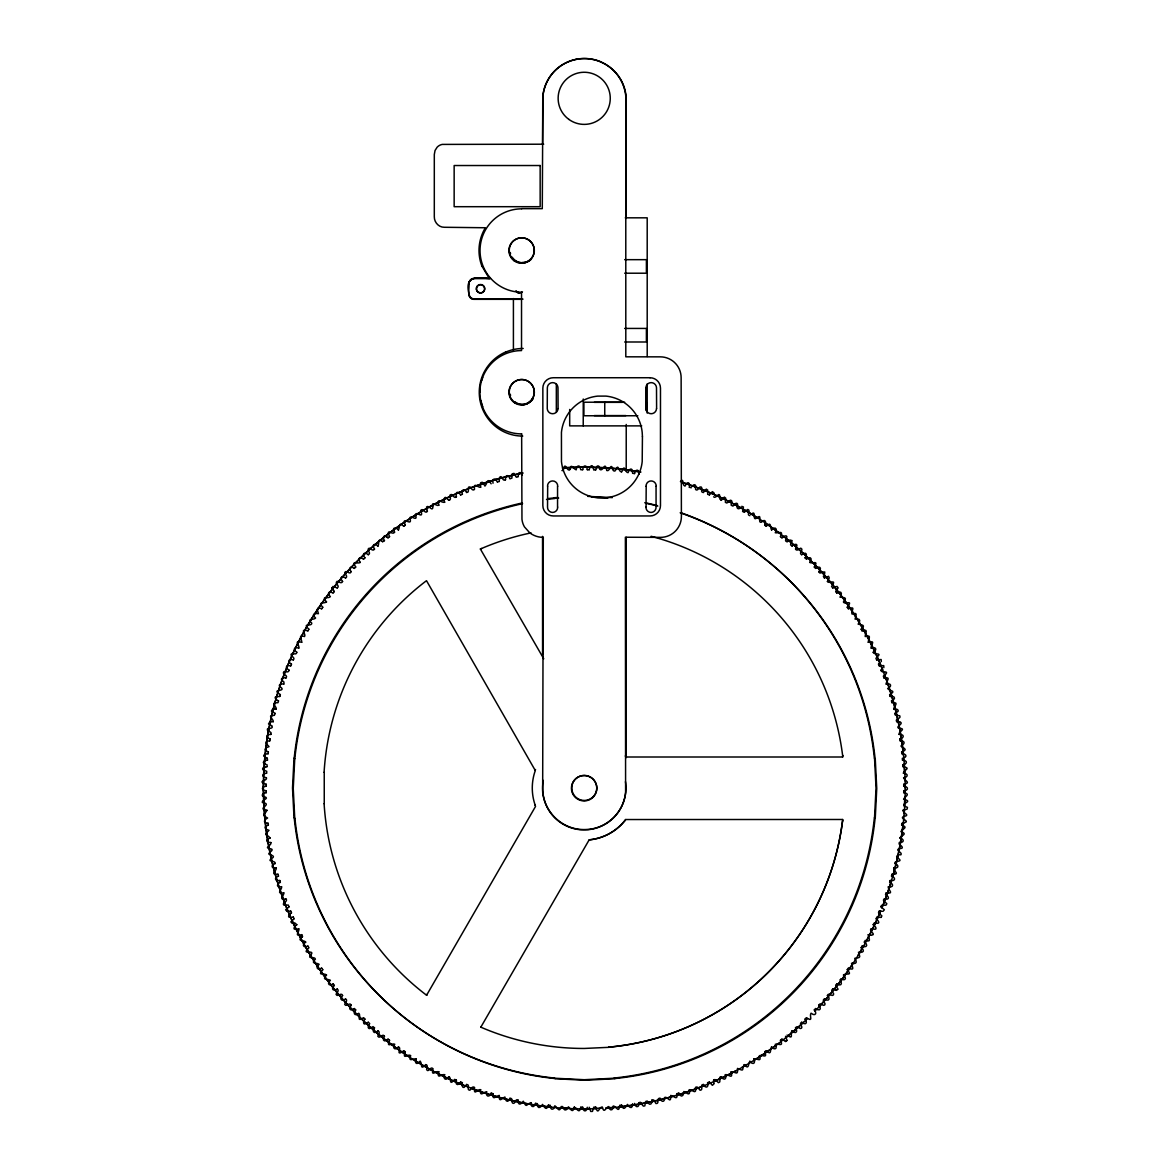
<?xml version="1.0" encoding="UTF-8"?>
<svg xmlns="http://www.w3.org/2000/svg" width="1170" height="1170" viewBox="0 0 1170 1170"><rect width="100%" height="100%" fill="white"/><g stroke="black" fill="none" stroke-linecap="round" stroke-linejoin="round"><path stroke-width="1.5" d="M626.199 757.663L626.213 537.308M626.213 471.027L626.228 424.447M626.242 218.424L626.257 100.196A41.359 41.359 0 0 0 619.091 76.884M542.587 144.232L542.748 100.152A41.447 41.447 0 0 1 546.024 83.933A41.769 41.769 0 0 1 561.117 65.608A41.535 41.535 0 0 1 584.43 58.5A41.769 41.769 0 0 1 600.693 61.761M543.289 537.396L542.661 792.485M547.677 486.281L547.531 507.122A5.119 5.119 0 0 0 552.562 512.431A5.119 5.119 0 0 0 557.666 507.122M646.045 507.122L646.191 486.281M903.737 790.788L903.723 792.675M266.263 786.167L266.277 784.295M493.009 483.239C491.824 478.267 495.685 477.36 497.367 481.952M676.991 1093.731C677.766 1101.233 673.993 1095.88 670.776 1095.471M695.58 486.778L695.521 488.665M695.565 487.422C696.72 484.322 693.24 483.736 692.318 486.457M480.636 1089.723C479.612 1097.577 483.517 1091.917 486.778 1091.712C485.404 1096.787 489.426 1097.723 491.137 1093.16M689.364 487.247C690.534 483.883 687.96 480.446 686.015 484.497M324.236 772.288L324.251 803.702M266.438 777.787C267.667 780.829 258.482 780.756 263.513 783.3M499.254 481.426L499.429 478.135M670.746 1095.544C670.951 1105.167 667.543 1095.544 664.443 1097.592C665.189 1102.315 661.43 1102.696 660.055 1098.323M707.865 490.245L706.3 489.104L703.389 492.468M474.508 1087.53C473.762 1096.626 477.038 1088.934 480.607 1089.65M266.614 773.165L266.716 771.293L264.391 770.357M263.338 787.966L263.791 778.84M263.981 775.198L264.903 756.975C261.363 755.308 265.985 753.758 268.091 753.758M294.021 758.131L292.515 787.966L294.021 817.786M294.752 758.643L293.246 788.478L294.752 818.313M874.531 817.786L876.037 787.966L874.531 758.131M875.248 818.313L876.754 788.478L875.248 758.643M903.927 813.486L904.103 809.83M907.101 809.172L907.452 807.373L904.439 806.13L904.746 797.077M505.528 479.744C504.738 474.932 508.394 473.952 509.945 478.632M713.919 492.804L712.369 491.649L709.517 494.822M266.994 766.672L267.14 764.8M903.006 810.283C902.538 813.135 911.006 815.212 903.898 816.411C898.165 818.444 911.415 821.238 904.088 822.729M499.458 477.696C501.886 473.645 502.398 482.245 505.513 479.802M707.704 492.804L707.645 493.623M713.875 493.462L713.802 494.325M462.399 1082.776C461.331 1085.687 463.057 1089.855 465.455 1085.877M842.619 757.048L842.751 755.381L842.619 757.005L626.476 757.005L625.423 756.025M267.506 760.193L267.286 758.131M719.842 496.372C719.374 490.947 715.879 499.371 713.583 496.826M651.807 1100.209C652.465 1105.05 648.677 1105.84 647.361 1101.131C644.421 1100.663 645.474 1104.07 644.816 1105.869C641.54 1107.756 642.476 1100.634 639.069 1102.608M456.417 1080.202C454.779 1084.882 458.318 1086.257 460.6 1082.016M725.868 498.318L724.376 497.089L721.276 500.263M268.149 753.729L268.369 751.857M901.778 823.841L901.631 825.099M518.266 475.985C517.608 471.642 521.323 471.291 522.361 475.327M512.226 474.245L511.846 478.179L509.988 478.676M480.855 1027.128L589.168 839.841A52.036 52.036 0 0 0 624.912 820.594L625.731 819.541L842.619 819.483L842.707 820.945L842.619 819.541M719.594 498.669L721.217 500.307M725.692 499.824L725.429 501.872M731.791 501.023C729.583 497.718 728.018 505.221 725.371 502.31M731.733 501.462L731.265 504.592M512.284 473.791L513.966 473.382L515.458 475.795M444.629 1074.718C442.889 1079.032 446.165 1081.402 448.724 1076.693M639.039 1102.681C639.537 1107.463 635.646 1108.37 634.549 1103.412M269.831 740.829L270.124 738.972M737.451 505.162C738.387 503.232 735.681 502.544 734.833 504.226M899.876 837.983C901.529 835.19 908.169 834.078 900.871 831.607C902.319 828.726 909.002 827.482 901.69 825.143M632.619 1103.705C632.678 1109.599 629.299 1107.873 627.471 1104.392C625.57 1107.083 623.581 1111.515 621.665 1105.167M737.392 505.586C735.974 508.292 738.826 510.164 740.434 507.487M438.823 1071.793C436.82 1079.968 441.105 1073.841 444.629 1074.66M270.87 734.409C272.873 731.045 265.736 731.937 267.608 728.661C269.422 728.179 273.414 728.734 272.025 725.941M898.911 843.789C900.447 845.31 905.346 848.411 899.818 848.689C893.661 849.888 903.167 852.433 900.885 854.787C897.463 854.202 894.406 857.186 898.765 858.678C903.24 862.378 894.231 860.111 894.801 863.489M619.691 1105.562C618.623 1113.738 616.912 1106.557 613.285 1105.972C613.372 1110.813 609.57 1111.427 608.78 1106.557C605.797 1106.952 604.188 1114.586 602.287 1106.981C598.791 1106.835 598.25 1115.946 595.735 1107.112M742.614 511.363L743.433 506.99L741.736 506.332M273.341 721.641C273.356 718.746 266.687 715.265 273.926 715.382M275.199 713.466L274.336 715.353M563.238 470.413L563.574 469.068M416.213 1058.938C413.931 1063.267 417.222 1065.387 420.089 1061.322M276.325 708.991C276.369 706.095 270.08 702.366 277.173 702.76M893.675 867.979C893.5 871.533 900.827 874.399 892.052 874.239M563.677 468.673C565.242 461.053 567.552 473.265 569.98 469.097M569.819 469.682C570.858 462.457 573.3 468.877 576.181 469.857C576.298 465.558 580.086 463.949 580.583 469.155M278.007 702.702L278.518 700.903M891.993 874.253L891.481 876.067M405.317 1051.83C402.173 1060.649 407.921 1053.395 410.685 1055.603C407.979 1062.535 413.054 1058.338 416.213 1058.865M764.683 525.125C767.052 521.308 764.376 518.456 761.348 522.244C757.253 523.209 762.679 513.294 757.165 517.652M279.82 696.457L280.376 694.673M890.18 880.498L889.624 882.297M582.733 469.682C582.952 464.724 587.077 464.563 587.267 469.682M587.267 1107.273C586.93 1112.114 583.084 1112.187 582.733 1107.273M589.227 469.697C589.431 467.166 592.181 463.261 593.073 467.459M580.773 1107.259C579.428 1114.396 577.117 1108.692 574.309 1107.054M283.827 684.099L283.959 681.92M886.173 892.871L885.544 894.64C889.229 896.264 889.873 900.213 884.812 898.999M595.735 469.857L596.13 468.746M786.474 538.171C788.185 534.836 784.119 535.582 782.628 537.381M574.265 1107.112C572.934 1113.796 570.594 1109.218 568.43 1106.791C566.412 1111.178 564.072 1111.12 562.58 1106.44M786.401 538.375L785.611 540.496M389.551 1040.349C386.144 1048.174 391.438 1042.923 394.743 1044.21C392.111 1048.408 395.197 1050.806 398.4 1046.975M780.448 536.606C783.9 529.893 778.489 533.505 775.257 532.745C777.816 528.694 774.993 526.032 771.732 529.893M535.538 769.524L535.216 770.386L426.523 580.715L425.69 581.285A260.383 260.383 0 0 0 324.09 772.273M286.021 677.971C288.595 675.017 281.4 674.593 283.871 671.712C285.743 671.404 288.814 673.057 289.034 670.147M883.979 898.984C882.195 901.28 885.573 902.129 886.787 903.635C886.626 907.423 881.083 902.874 880.966 906.808M596.51 467.766C597.139 463.905 600.21 466.537 600.078 469.287M791.388 542.734L792.163 540.642L790.043 540.028M384.462 1036.313C381.596 1040.422 384.711 1042.719 388.016 1039.15M791.154 543.319L790.554 544.796L791.988 546.083M561.278 1106.41C559.275 1113.65 557.695 1107.449 554.843 1105.796C554.024 1110.447 550.192 1110.505 550.309 1105.562M796.36 546.99C798.569 543.246 794.079 543.933 792.192 545.966M290.774 665.876L291.505 664.136M796.112 547.575L795.556 548.876M879.226 911.094L878.494 912.819M374.517 1027.918C371.577 1031.838 374.473 1034.441 377.954 1030.902M293.348 659.895C296.171 657.408 287.981 655.083 292.237 653.577C293.977 653.489 296.522 654.966 296.829 652.275M615.844 469.638C615.142 472.431 612.319 470.735 612.641 468.351M369.018 1025.037C367.321 1026.763 368.418 1030.009 370.744 1027.947M881.156 917.426L881.844 915.861L878.655 912.995M876.14 918.231L875.891 918.786C877.968 919.942 880.834 923.905 876.681 923.276M612.524 467.927C610.272 462.998 609.892 472.124 606.791 470.472M369.179 1024.657L369.676 1023.574L368.301 1022.244M616.093 469.068C618.579 463.393 618.681 472.314 621.621 471.846M548.335 1105.167C546.405 1111.544 544.459 1107.083 542.529 1104.392C540.73 1107.858 537.322 1109.613 537.381 1103.705M621.665 471.788L622.074 470.896M873.171 924.695L874.209 922.998M622.425 470.15C624.97 464.066 625.072 472.768 628.071 472.651C628.626 469.272 632.429 466.932 632.356 471.671M364.923 1019.143C362.949 1021.322 362.89 1025.988 366.473 1023.223M805.077 557.827C808.309 553.98 805.355 551.362 801.772 554.712M298.833 648.107C299.769 644.714 293.158 640.224 301.684 642.301M871.167 928.863C868.242 931.159 876.871 934.464 871.577 935.152M634.549 473.543C635.617 468.483 639.595 469.419 639.039 474.289M535.45 1103.412C534.28 1108.092 530.536 1107.537 530.961 1102.681M809.742 562.36C812.726 558.924 810.547 555.808 806.817 558.997M301.758 642.286C301.918 639.171 297.531 634.213 304.551 636.524C306.335 633.584 299.111 628.422 307.885 630.864M868.242 934.669C868.242 937.945 872.293 942.64 865.273 940.402L864.308 942.069M427.108 994.237L426.553 995.304L535.538 806.422L535.114 805.267M355.695 1009.973C352.638 1013.454 354.934 1016.598 358.722 1013.293C361.676 1015.487 355.563 1022.58 363.504 1017.783M814.305 566.997C818.854 559.596 812.784 564.262 809.728 562.419M824.572 574.046L824.762 572.013L822.715 571.984M351.219 1005.249C347.885 1008.876 350.547 1011.64 354.334 1008.555M818.766 571.706C822.466 567.947 819.307 565.417 815.665 568.401M829.325 578.214L828.55 576.298L824.441 577.995M862.056 946.106L861.12 947.729M307.944 630.864L308.88 629.226M823.329 576.21L824.367 578.009M838.056 587.793L837.003 586.419L832.835 587.94M828.243 580.071L827.424 581.431M509.945 1098.323C507.795 1103.793 505.352 1100.838 504.913 1097.007C501.769 1098.308 498.903 1103.149 499.254 1095.544M342.576 995.538C338.993 999.005 341.625 1001.944 345.559 998.961M832.674 584.722C836.228 579.165 828.755 584.181 827.395 581.49M837.705 588.349L835.658 591.493M832.338 585.249L831.592 586.419L832.762 587.94M334.342 985.476C330.569 988.869 333.201 991.736 337.165 989.03M321.721 608.809L322.788 607.259M848.279 968.16L847.212 969.711M326.532 601.95C323.914 603.808 317.172 601.555 322.759 607.186M843.468 975.019C846.1 972.636 852.974 976.423 847.241 969.769M685.064 485.784L685.649 484.994M680.413 481.645C684.421 477.067 681.73 486.062 685.006 485.828M848.703 605.241C852.155 600.02 844.374 604.992 843.468 601.95M843.497 601.877C848.162 597.095 843.351 597.563 839.972 597.197C842.458 593.848 841.771 590.148 836.872 593.029M326.503 975.078C321.282 980.606 327.556 978.603 330.393 980.255C326.679 983.531 328.96 986.632 333.128 983.926M848.338 605.753L847.241 607.186M839.972 979.758C842.385 983.063 841.844 986.866 836.872 983.926M691.324 487.758L689.379 487.305M322.759 969.769C316.982 976.511 323.914 972.562 326.532 975.019M624.912 820.565L625.731 819.483M333.201 593.044L334.357 591.552M836.799 983.926L835.643 985.403M332.061 587.984L332.997 586.419L337.165 587.94M337.238 587.94C340.616 585.965 334.006 583.347 337.165 581.314C339.066 581.607 341.435 584.181 342.605 581.49M832.762 989.016C829.53 990.785 834.985 993.096 833.391 994.983C831.811 996.884 828.594 992.028 827.395 995.465M466.611 1084.488L465.718 1085.555M307.52 949.294C302.123 954.852 314.628 949.543 311.249 954.442C306.057 959.736 315.227 955.963 315.344 959.21C310.108 964.241 316.69 962.442 319.147 964.314C315.213 967.4 317.275 970.559 321.648 968.16M307.783 948.987L308.602 948.066M824.367 998.961C821.135 1000.599 826.386 1003.114 824.762 1004.942C823.095 1006.697 820.111 1001.856 818.751 1005.176M345.618 578.009C348.133 576.517 345.252 574.514 344.697 572.686C346.101 569.117 349.757 575.45 351.249 571.779M861.149 629.167C866.502 624.809 861.252 624.955 858.122 624.151C860.988 620.378 860.023 618.14 855.065 619.164C855.694 616.122 858.341 611.544 852.126 614.162C850.356 611.427 856.806 605.694 848.513 608.751M448.783 1076.663C451.737 1077.424 448.9 1085.745 453.419 1080.744M453.126 1081.051L454.633 1079.413L456.417 1080.144M305.662 942.128C301.465 944.833 303.454 948.197 307.885 946.091M301.611 937.389L302.577 936.395L301.758 934.669M354.408 568.415L355.709 567.055M302.05 936.951C296.419 941.645 303.893 939.7 305.692 942.069M815.592 1008.54L814.291 1009.9M360.272 562.434C357.391 564.437 351 559.567 355.695 566.997M363.577 559.187L364.938 557.885M734.058 504.957L732.917 506.069L731.191 505.235M806.422 1017.768L805.062 1019.07M877.266 656.896C882.648 652.099 873.756 655.375 873.171 652.275M296.785 924.753C294.869 925.836 292.017 929.857 295.922 929.229M881.317 661.591L881.156 659.529L876.725 659.909M873.215 652.202C877.836 649.716 875.628 646.337 871.24 648.107M801.699 1022.244C798.349 1023.545 803.263 1026.587 801.465 1028.24C799.651 1029.878 797.15 1024.642 795.483 1027.86M368.301 554.726C371.972 553.249 365.698 549.666 369.179 548.16C371.007 548.715 372.996 551.596 374.517 549.11M425.69 1064.627C419.606 1070.989 422.765 1063.691 420.147 1061.292M293.787 919.094L290.847 921.858L292.237 923.379M744.734 511.948L745.656 511.129M883.847 667.66L883.73 665.598L879.284 665.876M879.431 663.302L878.538 664.077M745.977 510.851L747.294 509.725M291.462 912.893C289.224 914.033 286.65 918.084 290.847 917.28M378.012 546.083C379.533 543.231 377.003 537.176 382.795 541.798M882.385 668.933L881.01 670.088M791.988 1030.887C789.794 1033.71 794.167 1040.247 787.059 1035.07M751.125 514.595C756.829 508.599 751.754 521.995 756.829 517.915M885.748 674.198C889.215 670.015 880.834 673.627 880.966 670.147M288.99 906.867L285.626 909.777L286.986 911.328M885.412 674.476L883.365 676.158L883.979 677.971M747.63 509.433C751.418 510.091 745.948 514.961 749.853 515.678M787.059 1040.481L785.494 1041.417M384.462 540.716L382.458 541.578M781.926 1039.121L780.448 1040.276M388.074 537.834L389.551 536.679M766.292 526.237C771.615 520.913 769.904 527.202 771.542 530.01M403.577 1050.821L401.763 1052.181M398.458 530.01C400.052 527.187 398.458 521.059 403.709 526.237M401.237 1052.561C396.089 1054.784 402.027 1047.706 398.458 1046.945M771.542 1046.945C769.758 1049.578 771.893 1056.057 766.423 1050.821M280.186 882.443C276.427 883.701 276.295 888.147 281.692 886.684C281.999 889.858 275.564 894.026 283.754 892.856M889.668 694.614C897.127 690.241 889.507 691.485 887.65 688.472C892.125 686.629 891.379 682.739 886.246 684.114M403.782 526.266L405.317 525.198M766.218 1050.704L764.683 1051.757M278.475 876.111C273.751 877.763 274.921 881.595 279.762 880.483M781.984 537.82L782.979 537.162M891.525 700.845C896.205 699.163 895.065 695.477 890.238 696.486M896.381 712.471C900.637 710.775 896.82 708.303 893.748 709.005M896.03 712.691L894.845 713.422M753.787 1058.865C756.785 1058.075 762.05 1062.74 759.359 1055.793C761.626 1053.994 768.046 1059.376 764.683 1051.83M789.487 540.365L787.059 541.885L785.538 540.716M275.155 863.533C270.343 865.069 271.469 868.842 276.252 867.95M420.864 510.281C423.335 507.444 424.842 514.434 427.386 511.436M749.853 1061.292C747.937 1063.896 749.268 1070.418 744.31 1064.627M744.252 1064.598C741.239 1069.687 745.29 1071.749 737.48 1068.4C738.094 1076.283 735.798 1071.691 731.191 1071.735M371.124 1027.743L373.04 1026.631L374.532 1027.86M368.228 1022.258L367.014 1022.931M438.808 505.235C436.454 506.654 431.247 500.219 432.783 506.639M899.935 738.928C904.863 737.817 904.088 733.941 899.189 734.438M270.065 838.027C265.078 839.285 265.97 842.985 270.811 842.517M444.629 502.31C441.134 503.041 436.82 496.899 438.823 505.162M725.385 1074.645C728.837 1074.089 733.137 1080.129 731.177 1071.793M448.783 500.307C451.678 499.926 449.836 496.957 450.041 495.056C452.761 492.424 453.609 499.517 456.417 496.826M721.217 1076.663C717.268 1076.956 722.153 1082.25 718.409 1082.659C716.83 1081.563 715.791 1078.243 713.583 1080.144M902.216 751.579C908.534 749.604 903.021 747.937 900.9 746.021C904.688 744.295 905.916 740.727 900.227 740.859M268.31 825.143C262.563 826.649 265.239 829.413 269.012 830.305C262.914 836.608 266.38 833.172 270.124 837.998M820.989 572.744L822.32 572.159M903.269 757.897C907.891 757.034 906.019 753.568 902.07 753.787M543.743 658.768L480.373 549.008L481.528 548.511A260.091 260.091 0 0 1 531.048 532.891M480.373 549.008L481.528 548.511M709.342 1081.972L707.616 1082.703M460.658 494.983L462.384 494.252M902.553 760.222C907.525 760.134 907.832 764.039 902.918 764.756M466.669 492.511C470.574 492.555 466.04 486.296 470.004 486.895C471.437 488.095 472.27 491.21 474.493 489.499M703.331 1084.444C699.382 1084.502 703.96 1090.118 700.157 1090.264C698.651 1089.08 697.817 1085.701 695.506 1087.456M903.62 777.743C908.563 777.231 908.344 773.355 903.445 773.209M689.393 1089.65C692.596 1089.884 696.677 1095.164 695.492 1087.53M480.607 487.305C477.506 487.568 473.455 481.601 474.493 489.06M266.219 792.704C263.265 792.88 259.872 795.907 264.391 796.682C270.211 798.496 261.393 799.783 262.329 802.518C273.795 804.214 255.528 808.821 266.935 810.254M903.781 784.251C911.474 782.73 904.717 780.829 903.576 777.787M484.98 485.828C487.671 483.517 486.983 476.585 491.137 483.81M266.204 786.211C261.144 786.489 261.129 790.54 266.204 790.759M903.796 790.759C908.914 790.481 908.578 786.562 903.796 786.211M678.819 1093.116L677.02 1093.657M497.425 481.996L499.224 481.484M906.048 809.464L903.064 810.254M264.171 767.432L266.935 766.716M264.786 767.271C262.592 767.023 261.568 769.86 263.996 770.196M266.555 773.209C261.67 773.355 261.422 777.231 266.38 777.743M660.012 1098.279C656.034 1097.694 659.865 1104.1 656.019 1103.544C654.717 1102.155 654.366 1098.732 651.836 1100.136M267.447 760.222C263.776 760.061 261.027 763.396 265.985 764.317M904.498 822.642L902.07 823.168M518.164 476.819L516.321 477.214L515.678 476.146M862.115 630.864C869.134 628.466 865.025 633.248 865.2 636.538C872.206 634.286 868.33 638.908 868.242 642.286M868.316 642.301C876.505 640.224 870.495 644.611 871.167 648.107M301.684 934.654C293.597 936.658 299.505 932.373 298.833 928.863M269.773 740.859C263.045 740.99 266.848 744.105 269.012 746.665C265.312 747.586 262.636 750.262 268.31 751.813M270.811 734.438C265.882 733.926 265.268 737.787 270.065 738.928M298.76 928.848L296.77 929.126M899.189 842.517C904.147 843.043 904.819 839.124 899.935 838.027M269.773 722.08L268.515 723.879L271.498 725.649M270.211 722.022L273.268 721.671M294.986 923.101L296.829 924.695M621.621 1105.123L619.749 1105.328M294.577 923.145L292.675 923.349M293.275 917.061L292.09 917.178M272.537 709.298L271.411 711.024L275.155 713.422M272.961 709.254L274.877 709.093M290.716 911.079L287.425 911.313M561.936 470.574L563.194 470.486M275.286 709.064L276.252 709.005M893.748 867.95C898.589 868.842 899.554 865.069 894.845 863.533M562.404 468.132L584.283 467.02M554.448 497.703L557.958 497.528M555.165 498.23L558.675 498.054M614.104 1078.213L584.283 1079.72L554.448 1078.213M614.835 1078.74L585 1080.246L555.165 1078.74M586.097 1108.809L589.738 1108.619L590.733 1111.441L592.444 1111.412L593.775 1107.171L595.691 1107.054M593.395 1108.429L602.506 1107.975M606.148 1107.785L615.274 1107.332M884.052 677.986C891.935 676.816 886.07 680.794 886.173 684.099M608.868 1047.325L584.283 1048.452A260.076 260.076 0 0 1 480.797 1027.158M277.319 696.559C272.829 696.516 276.149 699.923 278.475 700.845M285.948 898.969C277.802 900.022 284.003 896.205 283.827 892.871M277.743 696.53L279.762 696.486M284.31 905.229L288.273 905.053L289.034 906.823M284.968 905.214C279.776 903.796 288.668 901.704 286.021 898.984M890.238 880.483C895.05 881.61 896.337 877.822 891.525 876.111M580.803 469.755L582.689 469.74M543.699 144.202L442.231 144.407A9.682 9.682 0 0 0 437.141 147.201L435.05 150.491L434.304 154.528L434.304 216.757C434.158 222.212 438.721 227.389 444.308 227.273L485.389 227.755A43.685 43.685 0 0 0 481.821 265.897M521.644 208.655L542.28 208.655L542.88 95.94A41.564 41.564 0 0 1 575.962 59.451M625.277 217.825L647.2 217.825L647.2 356.528M624.663 259.667L646.396 259.667L646.396 273.21L624.663 273.21M521.878 262.519L525.272 262.519M487.217 278.314L474.201 278.314A5.207 5.207 0 0 0 468.98 283.535C469.653 288.025 466.113 298.599 473.645 299.33L521.703 299.33M490.464 278.562L474.201 278.562A5.207 5.207 0 0 0 468.98 283.769M523.005 299.14L474.201 299.14A5.207 5.207 0 0 1 468.98 293.933C464.709 276.983 474.961 276.617 489.455 278.738L481.791 265.912M624.663 328.434L646.396 328.434L646.396 341.991L624.663 341.991M624.663 402.217L583.903 402.217L583.903 415.759L637.825 415.759M594.272 402.348L622.367 402.348M594.272 415.584L625.891 415.584M641.73 425.88L569.688 425.88L569.688 409.456M582.689 1107.215L580.803 1107.2M587.311 469.74L589.197 469.755M283.754 684.114C279.82 682.9 277.202 685.942 281.517 687.843C284.895 691.485 272.844 689.32 278.343 693.196M886.246 892.856C894.889 894.07 887.781 889.917 888.235 886.699C893.207 888.015 894.231 884.198 889.814 882.443M593.819 469.857L595.691 469.916M892.052 702.731C899.642 701.985 894.216 705.832 893.675 708.991M277.948 874.239C269.363 874.473 276.471 871.533 276.325 867.979M883.014 911.328L884.374 909.777L881.01 906.867M285.948 677.986C282.482 676.83 279.147 679.375 283.315 681.408M586.097 467.122L617.087 468.687M587.779 496.372L612.349 497.616M592.02 497.074L607.815 497.879M560.576 1107.697L569.688 1108.166M573.329 1108.341L576.985 1108.531M580.627 1108.707L584.283 1108.897M881.931 911.269L880.878 911.196M880.674 917.397L879.153 917.28M880.674 911.181L880.674 911.181A320.931 320.931 0 0 1 814.876 1011.158M880.469 911.167L879.284 911.079M290.716 665.876C286.138 664.37 284.5 667.88 288.99 670.088M877.909 917.178L876.725 917.061M896.732 721.671L899.788 722.022M293.275 659.909C288.741 658.3 286.899 661.81 291.462 664.077M876.257 923.232L874.604 923.057M550.251 1105.328L548.379 1105.123M874.078 929.229C877.983 929.857 875.16 925.836 873.215 924.753M900.227 722.08C904.395 723.703 893.324 727.681 900.022 728.296C906.414 729.012 898.063 731.762 899.13 734.409M872.615 929.038L871.24 928.848M870.729 935.035L868.316 934.654M298.76 648.107C294.313 646.337 292.354 649.73 296.785 652.202M632.648 473.309L634.506 473.601M537.352 1103.646L535.494 1103.354M530.931 1102.608C525.359 1104.831 527.07 1108.253 523.297 1101.204C521.264 1104.407 517.74 1106.074 518.193 1100.209M267.93 823.168C262.855 823.183 263.82 819.76 267.623 818.02C260.5 814.203 264.712 815.051 266.994 810.283M862.115 946.091C866.487 948.197 868.681 944.892 864.337 942.128M518.164 1100.136C515.151 1098.118 515.517 1103.939 513.118 1103.398C510.763 1102.827 513.557 1097.811 509.988 1098.279M903.064 766.716C911.737 768.266 903.898 769.641 903.386 773.165M499.224 1095.471C496.022 1095.866 492.248 1101.248 493.009 1093.731M848.513 968.204C855.402 970.998 851.921 966.859 851.555 963.261C856.396 964.314 857.61 962.354 854.714 958.347C860.389 957.426 860.637 958.128 858.458 952.248C862.202 952.921 865.975 951.473 861.149 947.788M321.648 608.809C315.622 606.001 317.553 610.491 318.445 613.694C314.745 612.89 310.913 614.206 315.578 618.038C313.618 620.305 306.335 618.053 311.79 623.142C311.732 627.047 301.641 622.367 308.851 629.167M492.979 1093.657L491.181 1093.116M903.781 792.704C911.123 794.064 905.097 796.36 903.562 799.168C914.136 801.889 900.49 802.912 904.439 806.13M840.806 978.749C845.076 981.498 847.212 978.266 843.497 975.078M266.219 784.251L263.718 783.373M836.126 990.244L838.071 989.206L835.658 985.476M836.55 990.39L832.835 989.03M332.777 592.912C328.785 590.294 326.796 593.614 330.364 596.641C327.951 599.23 320.726 595.15 326.503 601.877M474.493 1087.456C472.212 1085.672 471.364 1089.021 469.857 1090.235C465.982 1090.191 470.647 1084.517 466.669 1084.444M695.506 489.499C697.656 491.254 698.475 488.241 699.85 487.056C703.93 485.755 699.455 492.599 703.331 492.511M462.384 1082.703L460.658 1081.972M707.616 494.252L709.342 494.983M345.559 577.995C341.655 574.996 339.095 577.892 342.576 581.431M824.441 998.961C828.345 1001.9 831.022 999.048 827.424 995.538M266.921 757.97L264.815 757.019M815.665 1008.555C819.395 1011.597 822.247 1008.979 818.766 1005.249M354.334 568.401C350.123 564.92 348.309 569.117 351.044 571.384M438.808 1071.735C435.386 1070.755 430.955 1077.263 433.075 1068.766C430.618 1065.563 428.717 1073.139 426.611 1069.702C426.597 1067.859 428.527 1065.197 425.748 1064.598M363.504 559.172C359.892 555.984 356.923 558.543 360.258 562.36M806.496 1017.783C813.852 1022.434 808.982 1016.145 811.059 1013.205C814.832 1016.467 817.596 1013.703 814.305 1009.973M368.228 554.712C364.748 551.377 361.486 553.893 364.923 557.827M801.772 1022.258C805.399 1025.534 808.134 1023.019 805.077 1019.143M742.614 511.436L744.252 512.358M377.954 546.054C374.444 542.471 371.49 545.088 374.517 549.037M792.046 1030.902C795.542 1034.426 798.423 1031.852 795.483 1027.918M785.728 1041.549L781.984 1039.15M387.372 537.381C384.053 533.915 382.078 537.279 384.462 540.657M387.021 537.162L388.016 537.82M405.317 1051.757L403.782 1050.704M764.683 525.198L766.218 526.266M280.332 694.614L278.518 693.313M398.4 529.995C396.44 527.392 392.096 526.895 394.158 530.961M771.6 1046.975C774.745 1050.689 777.948 1048.525 775.271 1044.283C778.328 1043.274 783.944 1047.282 780.448 1040.349M405.317 525.125C400.769 514.844 412.557 527.129 410.056 518.953M389.551 1040.276L388.074 1039.121M780.448 536.679L781.926 537.834M384.462 1036.24C382.488 1032.832 379.855 1039.486 377.837 1036.313C378.144 1034.412 380.674 1032.042 378.012 1030.887M749.911 1061.322C752.763 1065.314 756.083 1063.354 753.787 1058.938M795.483 549.11C796.96 551.582 798.964 548.759 800.792 548.174C804.375 549.578 798.013 553.234 801.699 554.726M364.938 1019.07L363.577 1017.768M625.423 755.995L626.476 757.005M805.062 557.885L806.422 559.187M447.042 498.508C444.19 495.085 443.752 499.941 444.629 502.237M446.735 498.201L448.724 500.263M355.709 1009.9L354.408 1008.54M814.291 567.055L815.592 568.415M721.276 1076.693C723.777 1081.021 727.14 1079.252 725.371 1074.718M351.249 1005.176C349.757 1001.549 346.232 1007.721 344.682 1004.313C345.252 1002.471 348.09 1000.482 345.633 998.961M818.751 571.779L820.024 573.168M460.6 494.954C458.216 490.23 454.794 492.277 456.417 496.753M709.4 1082.016L712.369 1085.321L713.905 1083.932M342.605 995.465C341.274 991.765 337.457 997.82 336.068 994.324C336.726 992.511 339.651 990.639 337.238 989.016M466.611 492.468C464.402 487.861 460.936 489.63 462.399 494.193M703.389 1084.488C705.583 1088.919 709.108 1087.398 707.601 1082.776M835.643 591.552L836.799 593.044M334.357 985.403L333.201 983.926M484.936 485.784L482.274 482.274L481.426 482.508L480.621 482.8L480.636 487.247M678.863 1093.16C681.218 1098.44 683.894 1095.734 683.806 1091.522C686.585 1092.692 690.592 1097.065 689.364 1089.723M847.212 607.259L848.279 608.809M322.788 969.711L321.721 968.16M334.342 591.493L331.929 587.75M861.12 629.226L862.056 630.864M308.88 947.729L307.944 946.106M294.109 918.786L293.348 917.075M875.891 658.169L876.652 659.895M878.494 664.136L879.226 665.862M291.505 912.834L290.774 911.094M785.538 1036.313L787.044 1040.452M389.551 536.606C385.339 526.953 393.369 536.182 394.48 531.941M589.68 1108.575L589.227 1107.259M394.612 532.321L394.29 531.356M593.19 467.868L593.731 469.638M280.376 882.297L279.82 880.498M889.624 694.658L890.18 696.457M891.481 700.903L891.993 702.702M278.518 876.067L278.007 874.253M600.181 469.682C603.705 471.086 604.773 460.585 606.762 470.413M410.012 518.749C409.237 513.396 418.45 522.932 415.496 515.019M275.199 863.489C275.711 860.228 266.555 862.188 271.411 858.561C276.676 856.031 270.46 855.109 268.676 853.924C269.158 852.155 275.447 849.332 269.977 848.659C263.323 847.665 272.142 845.383 270.87 842.546M894.801 713.466C894.597 716.362 897.887 715.177 899.715 715.762C901.69 718.994 894.538 718.307 896.659 721.641M415.409 514.595C416.652 510.837 423.832 519.977 420.907 510.544M427.386 511.363L427.225 510.603M427.152 510.208L426.567 506.99C428.673 504.475 432.841 512.519 432.827 506.829M632.429 472.08L632.619 473.25M899.876 738.972L900.169 740.829M901.631 751.857L901.851 753.729M268.369 825.099L268.149 823.241M713.583 1080.202L713.875 1083.493M902.319 758.321L902.494 760.193M902.86 764.8L903.006 766.672M904.015 764.259L904.469 773.37M904.659 777.026L904.849 780.668M905.024 784.309L905.214 787.966M263.44 789.779L265.005 820.77M903.723 784.295L903.737 786.167M266.277 792.675L266.263 790.788M656.604 408.608L656.502 387.767A5.294 5.294 0 0 0 651.163 382.634A5.294 5.294 0 0 0 645.855 387.767M558.09 408.608L557.988 387.767A5.294 5.294 0 0 0 552.635 382.634A5.294 5.294 0 0 0 547.341 387.767L547.253 408.608A5.324 5.324 0 0 0 552.679 413.727A5.324 5.324 0 0 0 558.002 408.608M521.644 433.938L521.966 519.275A19.217 19.217 0 0 0 524.496 526.939L529.791 532.876A22.274 22.274 0 0 0 543.289 537.366M542.544 536.386L542.573 655.112M656.063 486.281L656.063 507.122A5.119 5.119 0 0 1 651.076 512.445A5.119 5.119 0 0 1 645.957 507.122M647.2 383.906L647.2 413.098M646.396 402.217L646.396 410.685M645.767 387.767L645.767 408.608M604.744 402.217L604.744 415.759M583.245 399.028L583.23 425.88M557.549 486.281L557.549 507.122M556.335 383.643L556.335 411.738M521.528 292.237L521.528 350.576A41.667 41.667 0 0 0 479.905 392.242A41.915 41.915 0 0 0 480.753 400.666A41.667 41.667 0 0 0 521.644 433.894M513.411 298.555L513.411 350.123M480.08 392.052A41.462 41.462 0 0 1 480.183 389.025M481.762 380.308A41.462 41.462 0 0 1 482.683 377.544M482.742 406.736A41.374 41.374 0 0 1 480.928 400.447M575.947 59.407A42.149 42.149 0 0 1 588.612 58.793A41.637 41.637 0 0 1 625.774 96.013L625.804 356.821L660.304 356.85A20.826 20.826 0 0 1 681.13 377.691L681.393 516.526A20.826 20.826 0 0 1 660.553 537.366L625.38 537.235L625.599 792.485A41.608 41.608 0 0 1 588.393 829.662L579.867 829.691A41.608 41.608 0 0 1 542.778 792.485M600.766 61.908A42.149 42.149 0 0 1 619.208 77.044M532.891 398.224A12.709 12.709 0 0 1 523.019 404.82M884.564 674.724A320.931 320.931 0 0 1 892.827 876.271M891.335 881.303A320.931 320.931 0 0 1 882.677 906.092M807.476 1018.573A320.931 320.931 0 0 1 753.772 1060.488M745.992 1065.168A320.931 320.931 0 0 1 677.62 1095.018M672.574 1096.509A320.931 320.931 0 0 1 605.914 1108.166M596.905 1108.648A320.931 320.931 0 0 1 471.027 1088.246M466.143 1086.36A320.931 320.931 0 0 1 522.332 473.06M562.624 467.751A320.931 320.931 0 0 1 640.941 472.066M682.622 482.464A320.931 320.931 0 0 1 882.677 669.825M651.105 536.284A260.062 260.062 0 0 1 842.605 755.381M426.597 995.246A260.383 260.383 0 0 1 324.105 803.717M535.231 805.311A52.036 52.036 0 0 1 535.319 770.504M624.897 820.55A52.05 52.05 0 0 1 589.168 839.855M294.196 758.145A291.272 291.272 0 0 1 521.981 503.041M547.618 498.654A291.272 291.272 0 0 1 554.463 497.879M554.463 1078.038A291.272 291.272 0 0 1 294.196 817.771M874.356 817.771A291.272 291.272 0 0 1 614.089 1078.038M294.811 758.76A291.272 291.272 0 0 1 522.595 503.656M546.522 499.488A291.272 291.272 0 0 1 555.077 498.493M644.802 502.676A291.272 291.272 0 0 1 657.101 505.542M681.145 512.84A291.272 291.272 0 0 1 874.356 758.145M555.18 1078.564A291.272 291.272 0 0 1 294.913 818.298M875.087 818.298A291.272 291.272 0 0 1 614.806 1078.564M645.533 503.188A291.272 291.272 0 0 1 657.818 506.069M680.179 512.782A291.272 291.272 0 0 1 875.087 758.672M618.842 469.053A320.404 320.404 0 0 1 640.122 472.066M682.973 482.698A320.404 320.404 0 0 1 757.575 517.915M765.165 522.932A320.404 320.404 0 0 1 778.416 532.482M785.567 538.068A320.404 320.404 0 0 1 903.372 755.162M903.181 822.539A320.404 320.404 0 0 1 881.829 907.978M879.825 912.819A320.404 320.404 0 0 1 866.356 940.87M863.709 945.653A320.404 320.404 0 0 1 858.18 955.086M853.339 962.793A320.404 320.404 0 0 1 818.722 1007.048M803.351 1022.404A320.404 320.404 0 0 1 785.567 1037.848M778.416 1043.435A320.404 320.404 0 0 1 741.97 1067.406M735.667 1070.857A320.404 320.404 0 0 1 713.89 1081.46M704.296 1085.511A320.404 320.404 0 0 1 618.842 1106.864M551.479 1107.054A320.404 320.404 0 0 1 435.942 1072.466M431.364 1070.038A320.404 320.404 0 0 1 414.048 1059.947M409.441 1057.022A320.404 320.404 0 0 1 265.371 822.539M265.18 755.162A320.404 320.404 0 0 1 523.151 473.046M625.467 781.648A41.681 41.681 0 0 1 583.625 829.632A41.681 41.681 0 0 1 543.289 780.375M521.528 292.207A41.696 41.696 0 0 1 480.022 250.468A41.696 41.696 0 0 1 521.644 208.83M646.045 486.296A5.089 5.089 0 0 1 651.12 480.943A5.089 5.089 0 0 1 656.209 486.296M547.531 486.296A5.089 5.089 0 0 1 552.606 480.943A5.089 5.089 0 0 1 557.695 486.296M656.516 408.608A5.324 5.324 0 0 1 651.193 413.727A5.324 5.324 0 0 1 645.869 408.608M533.052 398.838A12.504 12.504 0 0 1 514.712 401.705M510.559 395.445A12.504 12.504 0 0 1 510.296 394.275M472.168 298.496A5.207 5.207 0 0 1 468.98 293.699M519.071 292.807A4.168 4.168 0 0 1 516.555 291.608M522.449 291.842A4.168 4.168 0 0 1 515.838 290.877M522.771 436.088A43.1 43.1 0 0 1 498.376 428.586A43.89 43.89 0 0 1 480.124 401.032A44.241 44.241 0 0 1 480.153 383.38A43.539 43.539 0 0 1 486.778 367.702A44.285 44.285 0 0 1 506.142 351.79M506.069 351.936A43.89 43.89 0 0 1 523.195 348.47M518.822 292.719A4.168 4.168 0 0 1 516.438 291.286M531.429 259.126A12.504 12.504 0 0 1 512.124 257.137M510.559 253.729A12.504 12.504 0 0 1 510.296 252.559M642.432 436.542L642.198 461.536A40.54 40.54 0 0 1 605.972 497.791L597.665 497.806A40.54 40.54 0 0 1 561.468 461.536L561.439 432.388A40.54 40.54 0 0 1 597.665 396.118L605.972 396.103A40.555 40.555 0 0 1 642.198 432.388L642.432 436.542M540.16 165.526L454.15 165.526L454.15 206.695L540.16 206.695L540.16 165.526M650.052 377.734L553.264 377.734A10.413 10.413 0 0 0 542.851 388.162L542.851 505.542A10.413 10.413 0 0 0 553.264 515.955L650.052 515.955A10.413 10.413 0 0 0 660.48 505.542L660.48 388.162A10.413 10.413 0 0 0 650.052 377.749M514.741 260.647A12.504 12.504 0 0 0 534.222 251.184A12.504 12.504 0 0 0 516.292 239.046A12.504 12.504 0 0 0 514.741 260.647M514.741 402.348A12.504 12.504 0 0 0 534.222 392.886A12.504 12.504 0 0 0 516.292 380.747A12.504 12.504 0 0 0 514.741 402.348M568.942 119.442A26.047 26.047 0 0 0 610.126 100.986A26.047 26.047 0 0 0 573.549 74.544A26.047 26.047 0 0 0 568.942 119.442M578.024 798.788A12.504 12.504 0 0 0 596.773 787.966A12.504 12.504 0 0 0 578.024 777.129A12.504 12.504 0 0 0 578.024 798.788M608.853 1047.165A260.076 260.076 0 0 0 842.546 820.916A260.062 260.062 0 0 1 608.853 1047.179M514.186 260.851A12.709 12.709 0 0 0 534.28 251.842A12.709 12.709 0 0 0 516.438 238.943A12.709 12.709 0 0 0 514.186 260.851M515.283 403.27A12.709 12.709 0 0 0 534.354 392.257A12.709 12.709 0 0 0 515.283 381.244A12.709 12.709 0 0 0 515.283 403.27M577.775 799.227A12.709 12.709 0 0 0 596.846 788.214A12.709 12.709 0 0 0 577.775 777.216A12.709 12.709 0 0 0 577.775 799.227M478.457 292.266A4.168 4.168 0 0 0 484.702 288.654A4.168 4.168 0 0 0 478.457 285.041A4.168 4.168 0 0 0 478.457 292.266M478.091 292.266A4.168 4.168 0 0 0 484.687 289.326A4.168 4.168 0 0 0 478.837 285.085A4.168 4.168 0 0 0 478.091 292.266"/></g></svg>
